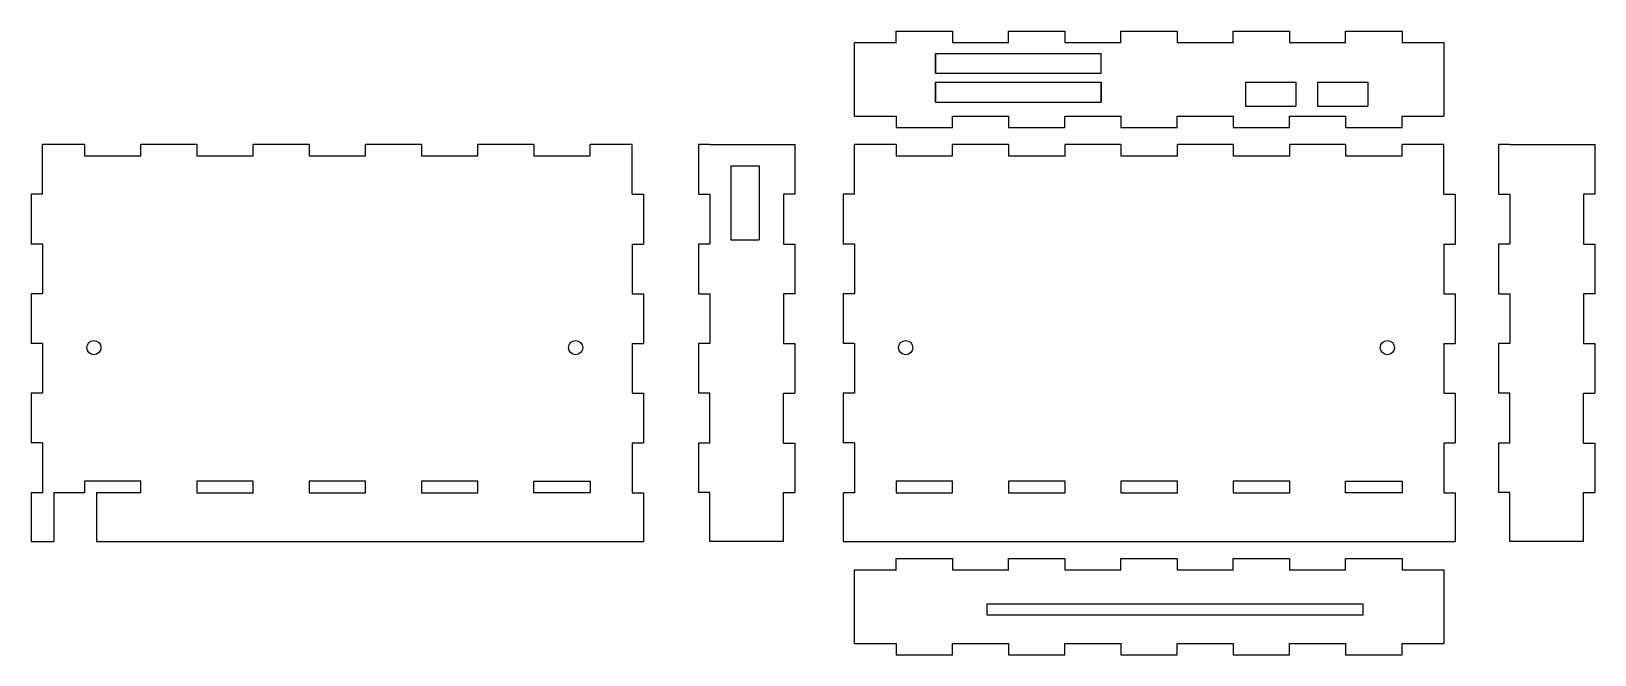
# Model space of a CAD drawing. Header units: millimetres. Extents: x -143 to 133, y -90 to 20.
import ezdxf

# ---------------------------------------------------------------- set-up
doc = ezdxf.new("R2010")
doc.units = ezdxf.units.MM
doc.layers.get('0').update_dxf_attribs({"color": 18, "lineweight": 25, "true_color": 0x000000})

msp = doc.modelspace()

# ---------------------------------------------------------------- linework, layer by layer
for p, q in [((9.89, 18), (9.89, 20)), ((9.89, 20), (19.83, 20)), ((19.83, 20), (19.83, 18)), ((29.71, 18), (29.71, 20)), ((29.71, 20), (39.65, 20)), ((39.65, 20), (39.65, 18)), ((49.53, 18), (49.53, 20)), ((49.53, 20), (59.47, 20)), ((59.47, 20), (59.47, 18)), ((69.35, 18), (69.35, 20)), ((69.35, 20), (79.29, 20)), ((79.29, 20), (79.29, 18)), ((89.17, 18), (89.17, 20)), ((89.17, 20), (99.11, 20)), ((99.11, 20), (99.11, 18)), ((2.5, 18), (9.91, 18)), ((2.5, 5), (2.5, 18)), ((19.82, 18), (29.73, 18)), ((39.64, 18), (49.54, 18)), ((59.45, 18), (69.36, 18)), ((79.27, 18), (89.18, 18)), ((99.09, 18), (106.5, 18)), ((106.5, 18), (106.5, 5)), ((16.81, 16.1), (46.02, 16.1)), ((16.81, 12.6), (16.81, 16.1)), ((16.81, 16.1), (16.81, 12.6)), ((46.02, 12.6), (46.02, 16.1)), ((16.81, 12.6), (46.02, 12.6)), ((16.81, 11), (46.02, 11)), ((16.81, 11), (16.81, 7.5)), ((16.81, 7.5), (16.81, 11)), ((46.02, 11), (46.02, 7.5)), ((46.02, 7.5), (46.02, 11)), ((71.49, 11), (80.38, 11)), ((71.49, 11), (71.49, 6.8)), ((80.38, 11), (80.38, 6.8)), ((84.19, 11), (93.08, 11)), ((84.19, 11), (84.19, 6.8)), ((93.08, 11), (93.08, 6.8)), ((16.81, 7.5), (46.02, 7.5)), ((71.49, 6.8), (80.38, 6.8)), ((84.19, 6.8), (93.08, 6.8)), ((2.5, 5), (9.91, 5)), ((9.89, 5), (9.89, 3)), ((9.89, 3), (19.83, 3)), ((19.82, 5), (29.73, 5)), ((19.83, 3), (19.83, 5)), ((29.71, 5), (29.71, 3)), ((29.71, 3), (39.65, 3)), ((39.64, 5), (49.54, 5)), ((39.65, 3), (39.65, 5)), ((49.53, 5), (49.53, 3)), ((49.53, 3), (59.47, 3)), ((59.45, 5), (69.36, 5)), ((59.47, 3), (59.47, 5)), ((69.35, 5), (69.35, 3)), ((69.35, 3), (79.29, 3)), ((79.27, 5), (89.18, 5)), ((79.29, 3), (79.29, 5)), ((89.17, 5), (89.17, 3)), ((89.17, 3), (99.11, 3)), ((99.09, 5), (106.5, 5)), ((99.11, 3), (99.11, 5)), ((-140.7, -8.77), (-140.7, 0)), ((-133.32, 0), (-140.7, 0)), ((-133.32, 0), (-133.32, -2)), ((-123.36, -2), (-123.36, 0)), ((-113.5, 0), (-123.36, 0)), ((-113.5, 0), (-113.5, -2)), ((-103.54, -2), (-103.54, 0)), ((-93.68, 0), (-103.54, 0)), ((-93.68, 0), (-93.68, -2)), ((-83.72, -2), (-83.72, 0)), ((-73.86, 0), (-83.72, 0)), ((-73.86, 0), (-73.86, -2)), ((-63.91, -2), (-63.91, 0)), ((-54.05, 0), (-63.91, 0)), ((-54.05, 0), (-54.05, -2)), ((-44.09, -2), (-44.09, 0)), ((-36.7, 0), (-44.09, 0)), ((-36.7, -8.77), (-36.7, 0)), ((-23, 0), (-25, 0)), ((-25, 0), (-25, -8.75)), ((-23, 0), (-10, 0)), ((-10, 0), (-8, 0)), ((-8, 0), (-8, -8.75)), ((2.5, -8.77), (2.5, 0)), ((9.88, 0), (2.5, 0)), ((9.88, 0), (9.88, -2)), ((19.84, -2), (19.84, 0)), ((29.7, 0), (19.84, 0)), ((29.7, 0), (29.7, -2)), ((39.66, -2), (39.66, 0)), ((49.52, 0), (39.66, 0)), ((49.52, 0), (49.52, -2)), ((59.48, -2), (59.48, 0)), ((69.34, 0), (59.48, 0)), ((69.34, 0), (69.34, -2)), ((79.3, -2), (79.3, 0)), ((89.16, 0), (79.3, 0)), ((89.16, 0), (89.16, -2)), ((99.12, -2), (99.12, 0)), ((106.5, 0), (99.12, 0)), ((106.5, -8.77), (106.5, 0)), ((118.11, 0), (116.11, 0)), ((116.11, 0), (116.11, -8.75)), ((118.11, 0), (131.11, 0)), ((131.11, 0), (133.11, 0)), ((133.11, 0), (133.11, -8.75)), ((-133.32, -2), (-123.36, -2)), ((-113.5, -2), (-103.54, -2)), ((-93.68, -2), (-83.72, -2)), ((-73.86, -2), (-63.91, -2)), ((-54.05, -2), (-44.09, -2)), ((9.88, -2), (19.84, -2)), ((29.7, -2), (39.66, -2)), ((49.52, -2), (59.48, -2)), ((69.34, -2), (79.3, -2)), ((89.16, -2), (99.12, -2)), ((-19.3, -3.75), (-19.3, -16.81)), ((-19.3, -3.75), (-14.3, -3.75)), ((-14.3, -3.75), (-14.3, -16.81)), ((-142.7, -8.76), (-142.7, -17.54)), ((-140.7, -8.76), (-142.7, -8.76)), ((-140.7, -8.77), (-140.7, -8.77)), ((-140.7, -8.77), (-140.7, -8.77)), ((-140.7, -8.77), (-140.7, -8.77)), ((-36.7, -8.76), (-34.7, -8.76)), ((-36.7, -8.77), (-36.7, -8.77)), ((-36.7, -8.77), (-36.7, -8.77)), ((-36.7, -8.77), (-36.7, -8.77)), ((-34.7, -8.76), (-34.7, -17.54)), ((-25, -8.75), (-23, -8.75)), ((-23, -8.75), (-23, -17.5)), ((-8, -8.75), (-10, -8.75)), ((-10, -8.75), (-10, -17.5)), ((0.5, -8.76), (0.5, -17.54)), ((2.5, -8.76), (0.5, -8.76)), ((2.5, -8.77), (2.5, -8.77)), ((2.5, -8.77), (2.5, -8.77)), ((2.5, -8.77), (2.5, -8.77)), ((106.5, -8.76), (108.5, -8.76)), ((106.5, -8.77), (106.5, -8.77)), ((106.5, -8.77), (106.5, -8.77)), ((106.5, -8.77), (106.5, -8.77)), ((108.5, -8.76), (108.5, -17.54)), ((116.11, -8.75), (118.11, -8.75)), ((118.11, -8.75), (118.11, -17.5)), ((133.11, -8.75), (131.11, -8.75)), ((131.11, -8.75), (131.11, -17.5)), ((-140.7, -17.54), (-142.7, -17.54)), ((-140.7, -17.55), (-140.7, -26.31)), ((-36.7, -17.54), (-34.7, -17.54)), ((-36.7, -17.55), (-36.7, -26.31)), ((-23, -17.55), (-25, -17.55)), ((-25, -17.55), (-25, -26.3)), ((-19.3, -16.81), (-14.3, -16.81)), ((-10, -17.55), (-8, -17.55)), ((-8, -17.55), (-8, -26.3)), ((2.5, -17.54), (0.5, -17.54)), ((2.5, -17.55), (2.5, -26.31)), ((106.5, -17.54), (108.5, -17.54)), ((106.5, -17.55), (106.5, -26.31)), ((118.11, -17.55), (116.11, -17.55)), ((116.11, -17.55), (116.11, -26.3)), ((131.11, -17.55), (133.11, -17.55)), ((133.11, -17.55), (133.11, -26.3)), ((-142.7, -26.31), (-142.7, -35.09)), ((-140.7, -26.31), (-142.7, -26.31)), ((-36.7, -26.31), (-34.7, -26.31)), ((-34.7, -26.31), (-34.7, -35.09)), ((-25, -26.3), (-23, -26.3)), ((-23, -26.3), (-23, -35.1)), ((-8, -26.3), (-10, -26.3)), ((-10, -26.3), (-10, -35.1)), ((0.5, -26.31), (0.5, -35.09)), ((2.5, -26.31), (0.5, -26.31)), ((106.5, -26.31), (108.5, -26.31)), ((108.5, -26.31), (108.5, -35.09)), ((116.11, -26.3), (118.11, -26.3)), ((118.11, -26.3), (118.11, -35.1)), ((133.11, -26.3), (131.11, -26.3)), ((131.11, -26.3), (131.11, -35.1)), ((-140.7, -35.09), (-142.7, -35.09)), ((-140.7, -35.09), (-140.7, -43.87)), ((-140.7, -35.09), (-140.7, -43.87)), ((-36.7, -35.09), (-36.7, -43.87)), ((-36.7, -35.09), (-36.7, -43.87)), ((-36.7, -35.09), (-34.7, -35.09)), ((-23, -35.1), (-25, -35.1)), ((-25, -35.1), (-25, -43.85)), ((-10, -35.1), (-8, -35.1)), ((-8, -35.1), (-8, -43.85)), ((2.5, -35.09), (0.5, -35.09)), ((2.5, -35.09), (2.5, -43.87)), ((106.5, -35.09), (106.5, -43.87)), ((106.5, -35.09), (108.5, -35.09)), ((118.11, -35.1), (116.11, -35.1)), ((116.11, -35.1), (116.11, -43.85)), ((131.11, -35.1), (133.11, -35.1)), ((133.11, -35.1), (133.11, -43.85)), ((-142.7, -43.86), (-142.7, -52.64)), ((-140.7, -43.86), (-142.7, -43.86)), ((-36.7, -43.86), (-34.7, -43.86)), ((-34.7, -43.86), (-34.7, -52.64)), ((-23, -43.85), (-25, -43.85)), ((-23, -52.65), (-23, -43.85)), ((-10, -43.85), (-8, -43.85)), ((-10, -52.65), (-10, -43.85)), ((0.5, -43.86), (0.5, -52.64)), ((2.5, -43.86), (0.5, -43.86)), ((106.5, -43.86), (108.5, -43.86)), ((108.5, -43.86), (108.5, -52.64)), ((118.11, -43.85), (116.11, -43.85)), ((118.11, -52.65), (118.11, -43.85)), ((131.11, -43.85), (133.11, -43.85)), ((131.11, -52.65), (131.11, -43.85)), ((-140.7, -52.64), (-142.7, -52.64)), ((-140.7, -52.63), (-140.7, -61.42)), ((-36.7, -52.63), (-36.7, -61.42)), ((-36.7, -52.64), (-34.7, -52.64)), ((-23, -52.65), (-25, -52.65)), ((-25, -52.65), (-25, -61.4)), ((-10, -52.65), (-8, -52.65)), ((-8, -52.65), (-8, -61.4)), ((2.5, -52.64), (0.5, -52.64)), ((2.5, -52.63), (2.5, -61.42)), ((106.5, -52.63), (106.5, -61.42)), ((106.5, -52.64), (108.5, -52.64)), ((118.11, -52.65), (116.11, -52.65)), ((116.11, -52.65), (116.11, -61.4)), ((131.11, -52.65), (133.11, -52.65)), ((133.11, -52.65), (133.11, -61.4)), ((-123.36, -59.37), (-133.32, -59.37)), ((-133.32, -59.37), (-133.32, -61.43)), ((-123.36, -61.43), (-123.36, -59.37)), ((-103.54, -59.37), (-113.5, -59.37)), ((-113.5, -59.37), (-113.5, -61.43)), ((-103.54, -61.43), (-103.54, -59.37)), ((-83.72, -59.37), (-93.68, -59.37)), ((-93.68, -59.37), (-93.68, -61.43)), ((-83.72, -61.43), (-83.72, -59.37)), ((-63.91, -59.37), (-73.86, -59.37)), ((-73.86, -59.37), (-73.86, -61.43)), ((-63.91, -61.43), (-63.91, -59.37)), ((-54.05, -59.37), (-44.09, -59.37)), ((-54.05, -61.43), (-54.05, -59.37)), ((-44.09, -59.37), (-44.09, -61.43)), ((19.84, -59.37), (9.88, -59.37)), ((9.88, -59.37), (9.88, -61.43)), ((19.84, -61.43), (19.84, -59.37)), ((39.66, -59.37), (29.7, -59.37)), ((29.7, -59.37), (29.7, -61.43)), ((39.66, -61.43), (39.66, -59.37)), ((59.48, -59.37), (49.52, -59.37)), ((49.52, -59.37), (49.52, -61.43)), ((59.48, -61.43), (59.48, -59.37)), ((79.3, -59.37), (69.34, -59.37)), ((69.34, -59.37), (69.34, -61.43)), ((79.3, -61.43), (79.3, -59.37)), ((89.16, -59.37), (99.12, -59.37)), ((89.16, -61.43), (89.16, -59.37)), ((99.12, -59.37), (99.12, -61.43)), ((-142.7, -61.41), (-142.7, -70)), ((-140.7, -61.41), (-142.7, -61.41)), ((-133.32, -61.43), (-138.7, -61.43)), ((-138.7, -61.43), (-138.7, -70)), ((-123.36, -61.43), (-131.2, -61.43)), ((-131.2, -61.43), (-131.2, -70)), ((-113.5, -61.43), (-103.54, -61.43)), ((-93.68, -61.43), (-83.72, -61.43)), ((-73.86, -61.43), (-63.91, -61.43)), ((-44.09, -61.43), (-54.05, -61.43)), ((-36.7, -61.41), (-34.7, -61.41)), ((-34.7, -61.41), (-34.7, -70)), ((-23, -61.4), (-25, -61.4)), ((-23, -70), (-23, -61.4)), ((-10, -61.4), (-8, -61.4)), ((-10, -70), (-10, -61.4)), ((0.5, -61.41), (0.5, -70)), ((2.5, -61.41), (0.5, -61.41)), ((9.88, -61.43), (19.84, -61.43)), ((29.7, -61.43), (39.66, -61.43)), ((49.52, -61.43), (59.48, -61.43)), ((69.34, -61.43), (79.3, -61.43)), ((99.12, -61.43), (89.16, -61.43)), ((106.5, -61.41), (108.5, -61.41)), ((108.5, -61.41), (108.5, -70)), ((118.11, -61.4), (116.11, -61.4)), ((118.11, -70), (118.11, -61.4)), ((131.11, -61.4), (133.11, -61.4)), ((131.11, -70), (131.11, -61.4)), ((-142.7, -70), (-138.7, -70)), ((-131.2, -70), (-34.7, -70)), ((-10, -70), (-23, -70)), ((0.5, -70), (108.5, -70)), ((131.11, -70), (118.11, -70)), ((9.89, -75), (9.89, -73)), ((9.89, -73), (19.83, -73)), ((19.83, -73), (19.83, -75)), ((29.71, -75), (29.71, -73)), ((29.71, -73), (39.65, -73)), ((39.65, -73), (39.65, -75)), ((49.53, -75), (49.53, -73)), ((49.53, -73), (59.47, -73)), ((59.47, -73), (59.47, -75)), ((69.35, -75), (69.35, -73)), ((69.35, -73), (79.29, -73)), ((79.29, -73), (79.29, -75)), ((89.17, -75), (89.17, -73)), ((89.17, -73), (99.11, -73)), ((99.11, -73), (99.11, -75)), ((99.11, -73), (99.11, -73)), ((2.5, -75), (9.91, -75)), ((2.5, -88), (2.5, -75)), ((19.82, -75), (29.73, -75)), ((39.64, -75), (49.54, -75)), ((59.45, -75), (69.36, -75)), ((79.27, -75), (89.18, -75)), ((99.09, -75), (106.5, -75)), ((106.5, -75), (106.5, -88)), ((25.9, -81), (92.2, -81)), ((25.9, -83), (25.9, -81)), ((92.2, -81), (92.2, -83)), ((92.2, -83), (25.9, -83)), ((2.5, -88), (9.91, -88)), ((9.89, -88), (9.89, -90)), ((19.82, -88), (29.73, -88)), ((19.83, -90), (19.83, -88)), ((29.71, -88), (29.71, -90)), ((39.64, -88), (49.54, -88)), ((39.65, -90), (39.65, -88)), ((49.53, -88), (49.53, -90)), ((59.45, -88), (69.36, -88)), ((59.47, -90), (59.47, -88)), ((69.35, -88), (69.35, -90)), ((79.27, -88), (89.18, -88)), ((79.29, -90), (79.29, -88)), ((89.17, -88), (89.17, -90)), ((99.09, -88), (106.5, -88)), ((99.11, -90), (99.11, -88)), ((9.89, -90), (19.83, -90)), ((29.71, -90), (39.65, -90)), ((49.53, -90), (59.47, -90)), ((69.35, -90), (79.29, -90)), ((89.17, -90), (99.11, -90))]:
    msp.add_line(p, q)
for centre in [(-131.66, -35.81), (-46.67, -35.81), (11.55, -35.81), (96.53, -35.81)]:
    msp.add_circle(centre, 1.25)

doc.saveas('drawing.dxf')
